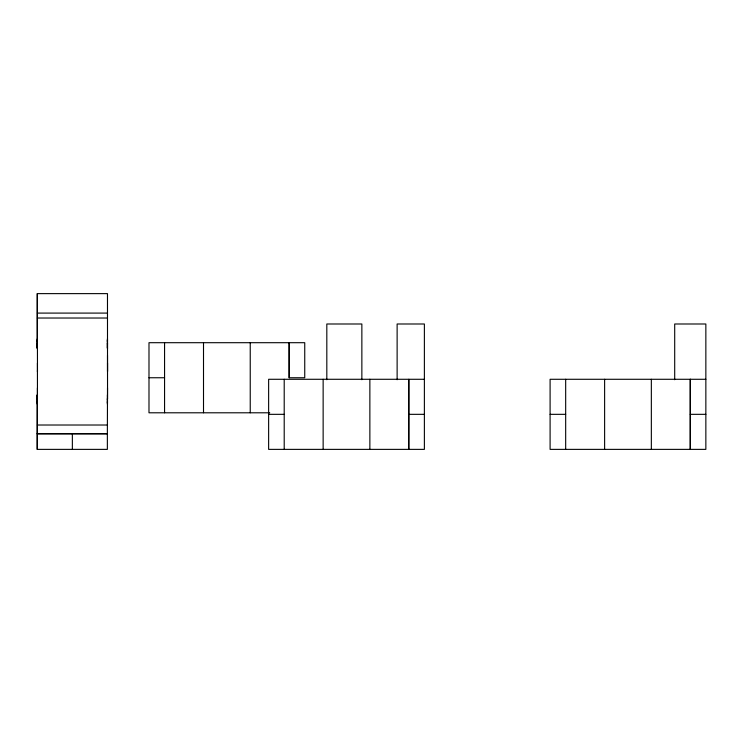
<?xml version="1.0" encoding="UTF-8"?>
<svg xmlns="http://www.w3.org/2000/svg" width="743" height="743" viewBox="0 0 743 743"><rect width="100%" height="100%" fill="white"/><g stroke="black" fill="none" stroke-linecap="round" stroke-linejoin="round"><path stroke-width="1.11" d="M37.456 398.768L37.429 370.878M107.549 398.768L107.503 355.377M408.808 414.334L408.78 449.376L408.808 379.283L408.808 414.334L424.383 414.334M690.275 414.334L690.275 449.376L690.275 379.283L690.275 414.334L705.85 414.334M107.521 363.048L107.521 371.519L107.475 293.624L37.187 293.624L37.15 348.142L37.336 344.836M37.28 449.376L37.419 387.865M37.15 433.801L107.363 433.801L107.512 387.865M37.326 348.142L37.373 338.808L37.401 344.204M37.401 398.192L37.373 404.22L37.345 398.824M107.429 343.192L107.41 348.142L107.466 338.808L107.484 344.204M107.484 398.192L107.456 404.22L107.429 398.824M37.354 341.576L37.373 340.35L37.382 341.241M37.382 401.461L37.373 402.687L37.354 401.787M107.438 341.576L107.456 340.35L107.475 341.241M107.475 401.461L107.456 402.687L107.447 401.787M37.382 313.091L107.475 313.091M37.382 293.624L37.382 318.023L107.475 318.023M148.99 377.75L164.565 377.75M289.166 377.75L289.166 342.699L289.166 377.75L304.741 377.75L304.741 342.699L148.99 342.699L148.99 412.792L269.728 412.792M424.383 379.283L268.632 379.283L268.632 449.376L424.383 449.376L424.383 323.994L397.124 323.994L397.124 379.719M705.85 379.283L550.099 379.283L550.099 449.376L705.85 449.376L705.85 323.994L674.7 323.994L674.7 379.719M268.632 414.334L284.207 414.334M550.099 414.334L565.674 414.334M37.382 425.015L107.475 425.015M37.373 433.717L107.456 433.717M37.382 318.023L37.475 371.519M107.494 343.192L107.494 349.024M107.41 394.858L107.429 399.845M37.41 343.192L37.41 349.024M37.336 399.845L37.15 394.858L37.187 449.376L107.363 449.376L107.363 433.801M651.342 379.283L651.342 449.376M604.616 379.283L604.616 449.376M565.674 379.283L565.674 449.376M369.865 379.283L369.865 449.376M361.86 379.719L361.86 323.994L326.818 323.994L326.818 379.719M323.14 379.283L323.14 449.376M284.207 379.283L284.207 449.376M250.233 342.699L250.233 412.792M203.508 342.699L203.508 412.792M164.565 342.699L164.565 412.792M72.359 433.801L72.359 449.376M37.429 363.048L37.438 371.519"/></g></svg>
